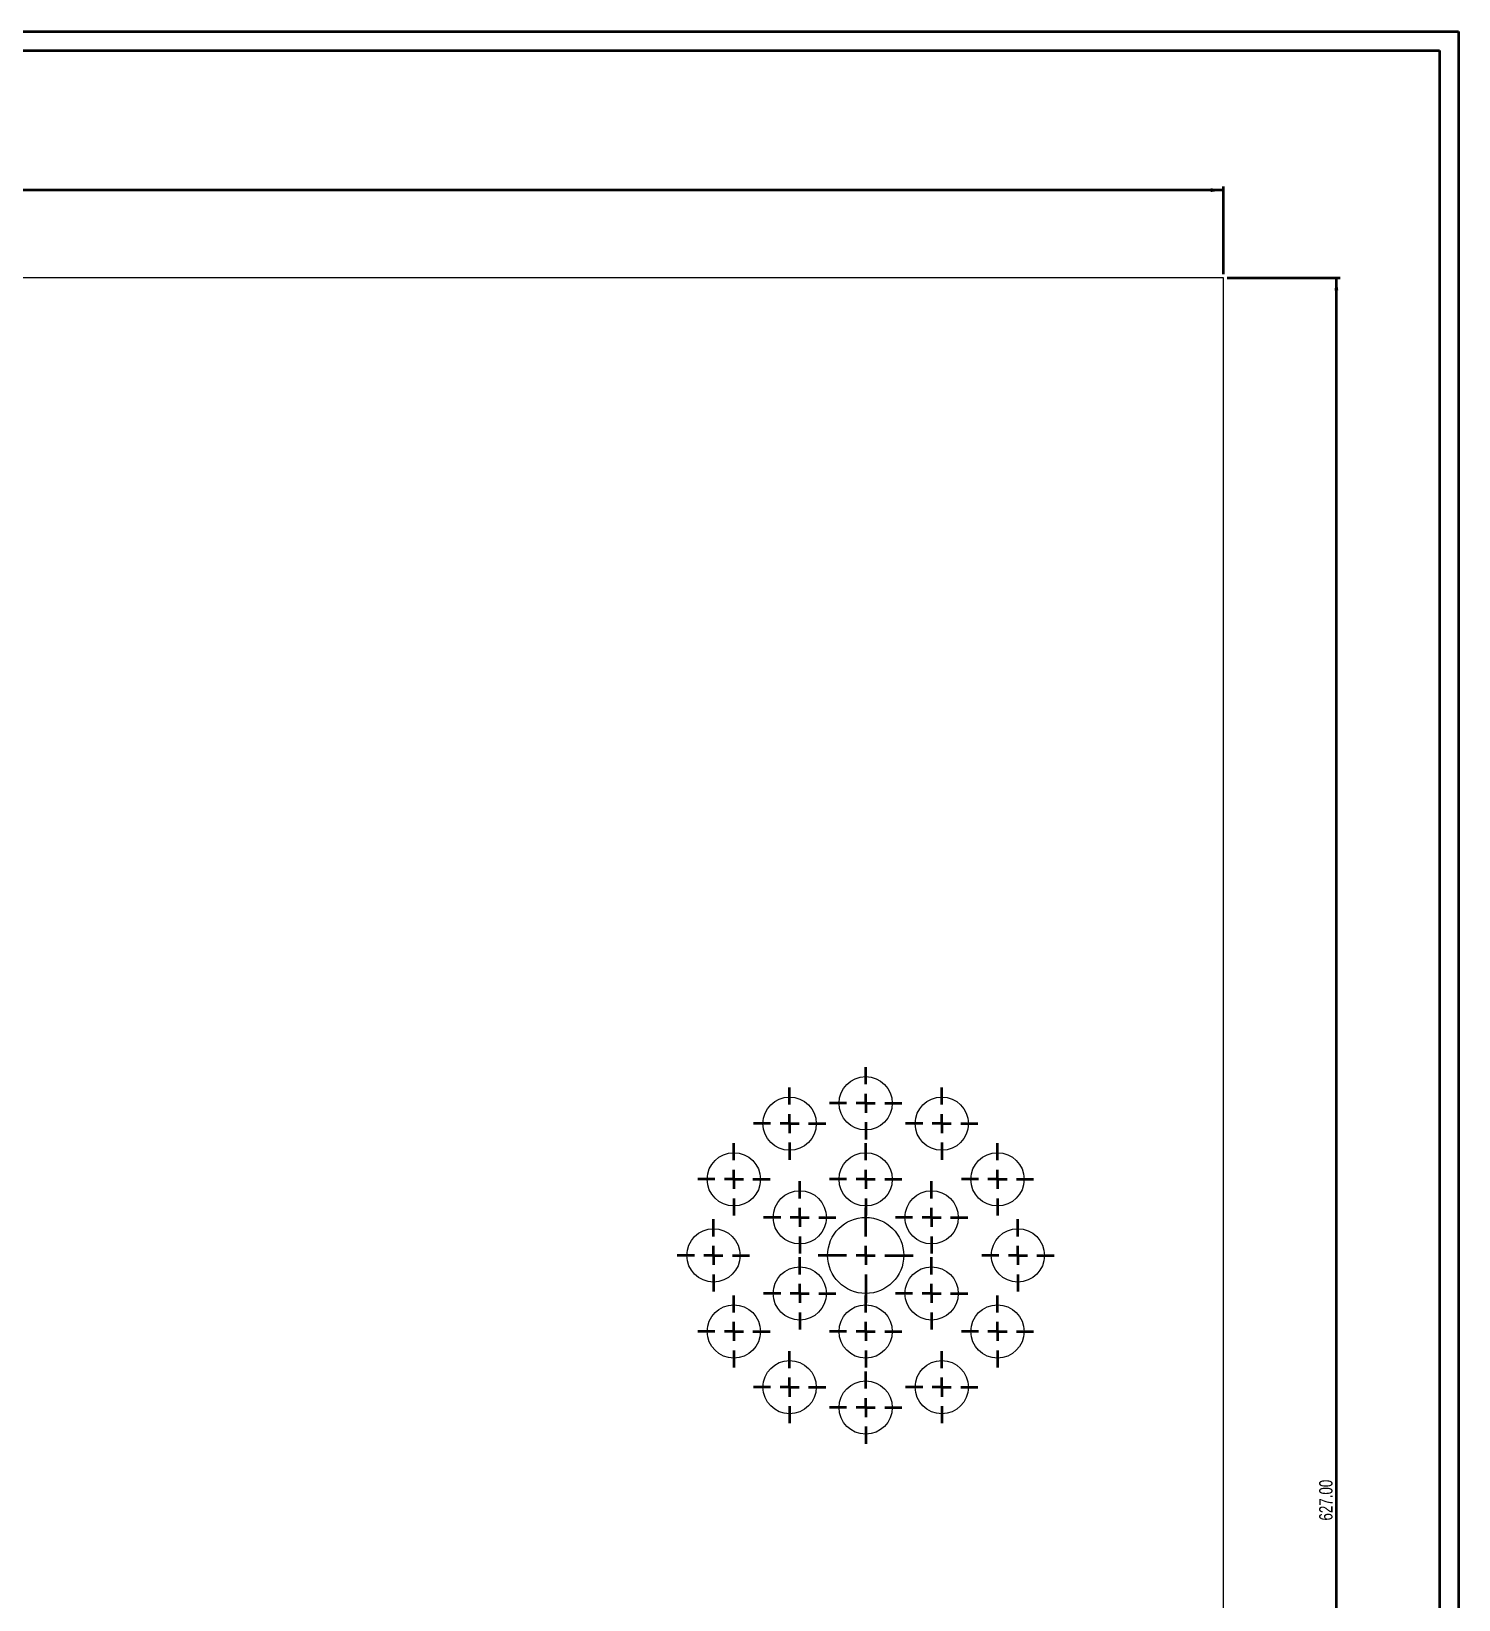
# Model space of a CAD drawing. Header units: millimetres. Extents: x 10 to 1179, y 5 to 836.
# Drawn here: x 803.9 to 1179, y 423.7 to 836 of the extents above; entities that cross this region are included whole.
import ezdxf

# ---------------------------------------------------------------- set-up
doc = ezdxf.new("R2010")
doc.units = ezdxf.units.MM
doc.layers.add('SLD-0', color=179, linetype='Continuous', lineweight=50)
doc.styles.add('SLDTEXTSTYLE3', font='TXT', dxfattribs={"width": 0.75})
doc.dimstyles.new('SLDDIMSTYLE0', dxfattribs={"dimtxt": 3.5, "dimasz": 3.302, "dimexe": 0, "dimexo": 0.0625, "dimgap": 0.875, "dimtad": 1, "dimrnd": 1e-09, "dimzin": 4, "dimdsep": 46, "dimtxsty": 'SLDTEXTSTYLE3', "dimsah": 1, "dimcen": 0.09, "dimadec": 0, "dimazin": 1, "dimtfac": 1, "dimtofl": 0, "dimtmove": 0, "dimatfit": 3, "dimfxl": 0, "dimfrac": 2, "dimtolj": 1, "dimtzin": 12, "dimarcsym": 0})

# ---------------------------------------------------------------- blocks, each defined once
blk = doc.blocks.new('_D_2')
at = {"layer": 'SLD-0'}
for p, q in [((467.14, 772.23), (467.14, 795.29)), ((1117.14, 794.29), (467.14, 794.29)), ((1117.14, 772.23), (1117.14, 795.29))]:
    blk.add_line(p, q, dxfattribs=at)
for points in [[(467.14, 794.29), (470.44, 793.78), (470.44, 794.8)], [(1117.14, 794.29), (1113.83, 794.8), (1113.83, 793.78)]]:
    blk.add_solid(points, dxfattribs=at)
at = {"layer": 'SLD-0', "insert": (761, 798.8), "char_height": 3.5, "attachment_point": 1, "style": 'SLDTEXTSTYLE3'}
blk.add_mtext('650.00', dxfattribs=at)
blk = doc.blocks.new('_D_3')
at = {"layer": 'SLD-0'}
for p, q in [((1118.14, 771.23), (1147.84, 771.23)), ((1146.84, 144.23), (1146.84, 771.23)), ((1118.14, 144.23), (1147.84, 144.23))]:
    blk.add_line(p, q, dxfattribs=at)
for points in [[(1146.84, 771.23), (1146.33, 767.92), (1147.34, 767.92)], [(1146.84, 144.23), (1147.34, 147.53), (1146.33, 147.53)]]:
    blk.add_solid(points, dxfattribs=at)
at = {"layer": 'SLD-0', "insert": (1142.32, 444.52), "char_height": 3.5, "attachment_point": 1, "rotation": 90, "style": 'SLDTEXTSTYLE3'}
blk.add_mtext('627.00', dxfattribs=at)
blk = doc.blocks.new('SW_CENTERMARKSYMBOL_318')
at = {"layer": 'SLD-0', "color": 0}
for p, q in [((0, 5), (0, 12.5)), ((0, 0), (-2.5, 0)), ((0, 0), (0, 2.5)), ((0, 0), (0, -2.5)), ((0, 0), (2.5, 0)), ((5, 0), (12.5, 0)), ((-5, 0), (-12.5, 0)), ((0, -5), (0, -12.5))]:
    blk.add_line(p, q, dxfattribs=at)
blk = doc.blocks.new('SW_CENTERMARKSYMBOL_335')
at = {"layer": 'SLD-0', "color": 0}
for p, q in [((0, 5), (0, 9.5)), ((-5, 0), (-9.5, 0)), ((0, 0), (-2.5, 0)), ((0, 0), (0, 2.5)), ((0, 0), (0, -2.5)), ((0, 0), (2.5, 0)), ((5, 0), (9.5, 0)), ((0, -5), (0, -9.5))]:
    blk.add_line(p, q, dxfattribs=at)
blk = doc.blocks.new('SW_CENTERMARKSYMBOL_336')
at = {"layer": 'SLD-0', "color": 0}
for p, q in [((0, 5), (0, 9.5)), ((-5, 0), (-9.5, 0)), ((0, 0), (-2.5, 0)), ((0, 0), (0, 2.5)), ((0, 0), (0, -2.5)), ((0, 0), (2.5, 0)), ((5, 0), (9.5, 0)), ((0, -5), (0, -9.5))]:
    blk.add_line(p, q, dxfattribs=at)
blk = doc.blocks.new('SW_CENTERMARKSYMBOL_337')
at = {"layer": 'SLD-0', "color": 0}
for p, q in [((0, 5), (0, 9.5)), ((-5, 0), (-9.5, 0)), ((0, 0), (-2.5, 0)), ((0, 0), (0, 2.5)), ((0, 0), (0, -2.5)), ((0, 0), (2.5, 0)), ((5, 0), (9.5, 0)), ((0, -5), (0, -9.5))]:
    blk.add_line(p, q, dxfattribs=at)
blk = doc.blocks.new('SW_CENTERMARKSYMBOL_338')
at = {"layer": 'SLD-0', "color": 0}
for p, q in [((0, 5), (0, 9.5)), ((0, 0), (-2.5, 0)), ((0, 0), (0, 2.5)), ((0, 0), (0, -2.5)), ((0, 0), (2.5, 0)), ((5, 0), (9.5, 0)), ((-5, 0), (-9.5, 0)), ((0, -5), (0, -9.5))]:
    blk.add_line(p, q, dxfattribs=at)
blk = doc.blocks.new('SW_CENTERMARKSYMBOL_339')
at = {"layer": 'SLD-0', "color": 0}
for p, q in [((0, 5), (0, 9.5)), ((0, 0), (-2.5, 0)), ((0, 0), (0, 2.5)), ((0, 0), (0, -2.5)), ((0, 0), (2.5, 0)), ((5, 0), (9.5, 0)), ((-5, 0), (-9.5, 0)), ((0, -5), (0, -9.5))]:
    blk.add_line(p, q, dxfattribs=at)
blk = doc.blocks.new('SW_CENTERMARKSYMBOL_340')
at = {"layer": 'SLD-0', "color": 0}
for p, q in [((0, 5), (0, 9.5)), ((0, 0), (-2.5, 0)), ((0, 0), (0, 2.5)), ((0, 0), (0, -2.5)), ((0, 0), (2.5, 0)), ((5, 0), (9.5, 0)), ((-5, 0), (-9.5, 0)), ((0, -5), (0, -9.5))]:
    blk.add_line(p, q, dxfattribs=at)
blk = doc.blocks.new('SW_CENTERMARKSYMBOL_341')
at = {"layer": 'SLD-0', "color": 0}
for p, q in [((0, 5), (0, 9.5)), ((-5, 0), (-9.5, 0)), ((0, 0), (-2.5, 0)), ((0, 0), (0, 2.5)), ((0, 0), (0, -2.5)), ((0, 0), (2.5, 0)), ((5, 0), (9.5, 0)), ((0, -5), (0, -9.5))]:
    blk.add_line(p, q, dxfattribs=at)
blk = doc.blocks.new('SW_CENTERMARKSYMBOL_342')
at = {"layer": 'SLD-0', "color": 0}
for p, q in [((0, 5), (0, 9.5)), ((0, 0), (-2.5, 0)), ((0, 0), (0, 2.5)), ((0, 0), (0, -2.5)), ((0, 0), (2.5, 0)), ((5, 0), (9.5, 0)), ((-5, 0), (-9.5, 0)), ((0, -5), (0, -9.5))]:
    blk.add_line(p, q, dxfattribs=at)
blk = doc.blocks.new('SW_CENTERMARKSYMBOL_343')
at = {"layer": 'SLD-0', "color": 0}
for p, q in [((0, 5), (0, 9.5)), ((-5, 0), (-9.5, 0)), ((0, 0), (-2.5, 0)), ((0, 0), (0, 2.5)), ((0, 0), (0, -2.5)), ((0, 0), (2.5, 0)), ((5, 0), (9.5, 0)), ((0, -5), (0, -9.5))]:
    blk.add_line(p, q, dxfattribs=at)
blk = doc.blocks.new('SW_CENTERMARKSYMBOL_344')
at = {"layer": 'SLD-0', "color": 0}
for p, q in [((0, 5), (0, 9.5)), ((-5, 0), (-9.5, 0)), ((0, 0), (-2.5, 0)), ((0, 0), (0, 2.5)), ((0, 0), (0, -2.5)), ((0, 0), (2.5, 0)), ((5, 0), (9.5, 0)), ((0, -5), (0, -9.5))]:
    blk.add_line(p, q, dxfattribs=at)
blk = doc.blocks.new('SW_CENTERMARKSYMBOL_345')
at = {"layer": 'SLD-0', "color": 0}
for p, q in [((0, 5), (0, 9.5)), ((-5, 0), (-9.5, 0)), ((0, 0), (-2.5, 0)), ((0, 0), (0, 2.5)), ((0, 0), (0, -2.5)), ((0, 0), (2.5, 0)), ((5, 0), (9.5, 0)), ((0, -5), (0, -9.5))]:
    blk.add_line(p, q, dxfattribs=at)
blk = doc.blocks.new('SW_CENTERMARKSYMBOL_346')
at = {"layer": 'SLD-0', "color": 0}
for p, q in [((0, 5), (0, 9.5)), ((-5, 0), (-9.5, 0)), ((0, 0), (-2.5, 0)), ((0, 0), (0, 2.5)), ((0, 0), (0, -2.5)), ((0, 0), (2.5, 0)), ((5, 0), (9.5, 0)), ((0, -5), (0, -9.5))]:
    blk.add_line(p, q, dxfattribs=at)
blk = doc.blocks.new('SW_CENTERMARKSYMBOL_347')
at = {"layer": 'SLD-0', "color": 0}
for p, q in [((0, 5), (0, 9.5)), ((0, 0), (-2.5, 0)), ((0, 0), (0, 2.5)), ((0, 0), (0, -2.5)), ((0, 0), (2.5, 0)), ((5, 0), (9.5, 0)), ((-5, 0), (-9.5, 0)), ((0, -5), (0, -9.5))]:
    blk.add_line(p, q, dxfattribs=at)
blk = doc.blocks.new('SW_CENTERMARKSYMBOL_348')
at = {"layer": 'SLD-0', "color": 0}
for p, q in [((0, 5), (0, 9.5)), ((-5, 0), (-9.5, 0)), ((0, 0), (-2.5, 0)), ((0, 0), (0, 2.5)), ((0, 0), (0, -2.5)), ((0, 0), (2.5, 0)), ((5, 0), (9.5, 0)), ((0, -5), (0, -9.5))]:
    blk.add_line(p, q, dxfattribs=at)
blk = doc.blocks.new('SW_CENTERMARKSYMBOL_349')
at = {"layer": 'SLD-0', "color": 0}
for p, q in [((0, 5), (0, 9.5)), ((-5, 0), (-9.5, 0)), ((0, 0), (-2.5, 0)), ((0, 0), (0, 2.5)), ((0, 0), (0, -2.5)), ((0, 0), (2.5, 0)), ((5, 0), (9.5, 0)), ((0, -5), (0, -9.5))]:
    blk.add_line(p, q, dxfattribs=at)
blk = doc.blocks.new('SW_CENTERMARKSYMBOL_350')
at = {"layer": 'SLD-0', "color": 0}
for p, q in [((0, 5), (0, 9.5)), ((-5, 0), (-9.5, 0)), ((0, 0), (-2.5, 0)), ((0, 0), (0, 2.5)), ((0, 0), (0, -2.5)), ((0, 0), (2.5, 0)), ((5, 0), (9.5, 0)), ((0, -5), (0, -9.5))]:
    blk.add_line(p, q, dxfattribs=at)
blk = doc.blocks.new('SW_CENTERMARKSYMBOL_351')
at = {"layer": 'SLD-0', "color": 0}
for p, q in [((0, 5), (0, 9.5)), ((-5, 0), (-9.5, 0)), ((0, 0), (-2.5, 0)), ((0, 0), (0, 2.5)), ((0, 0), (0, -2.5)), ((0, 0), (2.5, 0)), ((5, 0), (9.5, 0)), ((0, -5), (0, -9.5))]:
    blk.add_line(p, q, dxfattribs=at)
blk = doc.blocks.new('SW_CENTERMARKSYMBOL_352')
at = {"layer": 'SLD-0', "color": 0}
for p, q in [((0, 5), (0, 9.5)), ((-5, 0), (-9.5, 0)), ((0, 0), (-2.5, 0)), ((0, 0), (0, 2.5)), ((0, 0), (0, -2.5)), ((0, 0), (2.5, 0)), ((5, 0), (9.5, 0)), ((0, -5), (0, -9.5))]:
    blk.add_line(p, q, dxfattribs=at)

msp = doc.modelspace()

# ---------------------------------------------------------------- linework, layer by layer
at = {"color": 7, "linetype": 'Continuous', "lineweight": 25}
for p, q in [((1117.135, 771.227), (467.135, 771.227)), ((1117.135, 144.227), (1117.135, 771.227))]:
    msp.add_line(p, q, dxfattribs=at)
for centre, radius in [((1023.135, 554.227), 7), ((1003.135, 548.868), 7), ((1043.135, 548.868), 7), ((988.494, 534.227), 7), ((1023.135, 534.227), 7), ((1057.776, 534.227), 7), ((1005.815, 524.227), 7), ((1040.456, 524.227), 7), ((1023.135, 514.227), 10), ((983.135, 514.227), 7), ((1063.135, 514.227), 7), ((1005.815, 504.227), 7), ((1040.456, 504.227), 7), ((988.494, 494.227), 7), ((1023.135, 494.227), 7), ((1057.776, 494.227), 7), ((1003.135, 479.586), 7), ((1043.135, 479.586), 7), ((1023.135, 474.227), 7)]:
    msp.add_circle(centre, radius, dxfattribs=at)
at = {"layer": 'SLD-0'}
for p, q in [((9.965, 836.035), (1178.965, 836.035)), ((1178.965, 836.035), (1178.965, 5.035)), ((14.965, 831.035), (1173.965, 831.035)), ((1173.965, 831.035), (1173.965, 10.035))]:
    msp.add_line(p, q, dxfattribs=at)

# ---------------------------------------------------------------- block references
for name, p in [('SW_CENTERMARKSYMBOL_336', (1023.135, 554.227)), ('SW_CENTERMARKSYMBOL_352', (1003.135, 548.868)), ('SW_CENTERMARKSYMBOL_342', (1043.135, 548.868)), ('SW_CENTERMARKSYMBOL_351', (988.494, 534.227)), ('SW_CENTERMARKSYMBOL_335', (1023.135, 534.227)), ('SW_CENTERMARKSYMBOL_343', (1057.776, 534.227)), ('SW_CENTERMARKSYMBOL_341', (1005.815, 524.227)), ('SW_CENTERMARKSYMBOL_337', (1040.456, 524.227)), ('SW_CENTERMARKSYMBOL_350', (983.135, 514.227)), ('SW_CENTERMARKSYMBOL_318', (1023.135, 514.227)), ('SW_CENTERMARKSYMBOL_344', (1063.135, 514.227)), ('SW_CENTERMARKSYMBOL_340', (1005.815, 504.227)), ('SW_CENTERMARKSYMBOL_338', (1040.456, 504.227)), ('SW_CENTERMARKSYMBOL_349', (988.494, 494.227)), ('SW_CENTERMARKSYMBOL_339', (1023.135, 494.227)), ('SW_CENTERMARKSYMBOL_345', (1057.776, 494.227)), ('SW_CENTERMARKSYMBOL_348', (1003.135, 479.586)), ('SW_CENTERMARKSYMBOL_346', (1043.135, 479.586)), ('SW_CENTERMARKSYMBOL_347', (1023.135, 474.227))]:
    msp.add_blockref(name, p, dxfattribs=at)

# ---------------------------------------------------------------- dimensions: what is measured, and where the dimension line sits
for base, p1, p2, angle, picture, middle in [((467.135, 794.288), (1117.135, 771.227), (467.135, 771.227), 0, '_D_2', (768.113, 794.288)), ((1146.836, 771.227), (1117.135, 144.227), (1117.135, 771.227), 90, '_D_3', (1146.836, 451.634))]:
    dim = msp.add_linear_dim(base=base, p1=p1, p2=p2, angle=angle, dimstyle='SLDDIMSTYLE0', dxfattribs=at)
    dim.commit()
    dim.dimension.update_dxf_attribs({"geometry": picture, "text_midpoint": middle, "dimtype": 160})

doc.saveas('drawing.dxf')
